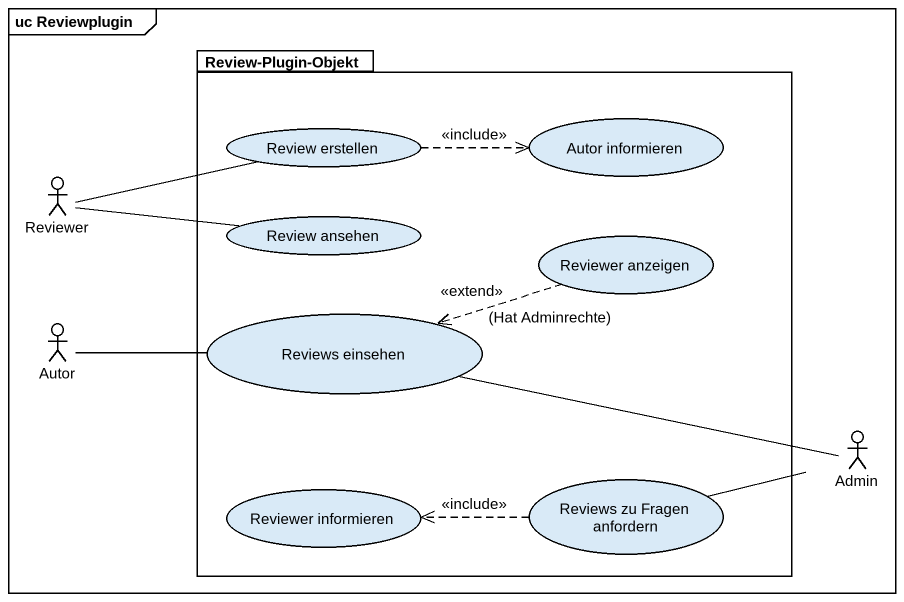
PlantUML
@startuml
mainframe uc Reviewplugin
package "Review-Plugin-Objekt" as Review_Plugin_Objekt {
  usecase "Review erstellen" as Review_erstellen
  usecase "Autor informieren" as Autor_informieren
  usecase "Review ansehen" as Review_ansehen
  usecase "Reviewer anzeigen" as Reviewer_anzeigen
  usecase "Reviews einsehen" as Reviews_einsehen
  usecase "Reviewer informieren" as Reviewer_informieren
  usecase "Reviews zu Fragen anfordern" as Reviews_zu_Fragen_anfordern
}
actor Reviewer
actor Autor
actor Admin
Review_erstellen .right.> Autor_informieren : <<include>>
Reviewer -right- Review_erstellen
Reviewer -right- Review_ansehen
Reviewer_anzeigen .left.> Reviews_einsehen : <<extend>>\n(Hat Adminrechte)
Autor -right- Reviews_einsehen
Admin -left- Reviews_einsehen
Admin -left- Reviews_zu_Fragen_anfordern
Reviews_zu_Fragen_anfordern .left.> Reviewer_informieren : <<include>>
@enduml
